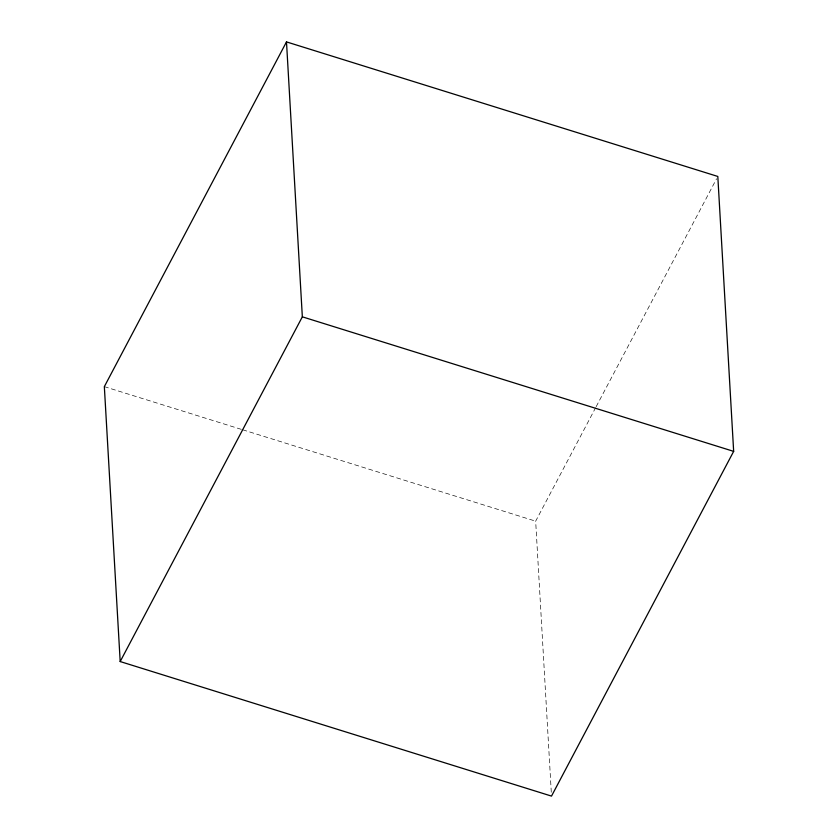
<?xml version="1.0" encoding="UTF-8"?>
<svg xmlns="http://www.w3.org/2000/svg" width="838" height="838" viewBox="0 0 838 838"><rect width="100%" height="100%" fill="white"/><g stroke="black" fill="none" stroke-linecap="round" stroke-linejoin="round"><path stroke-width="0.63" stroke-dasharray="4.19 3.14" d="M551.289 792.193L535.66 521.173L595.556 407.813M596.174 406.65L716.584 178.766M104.341 386.632L241.459 429.402M242.706 429.789L535.66 521.173"/><path stroke-width="1.26" d="M286.491 41.9L104.341 386.632L120.19 661.549L551.509 796.1L733.659 451.368L717.81 176.451L286.491 41.9L302.34 316.827L120.19 661.549M302.34 316.827L733.659 451.368"/></g></svg>
